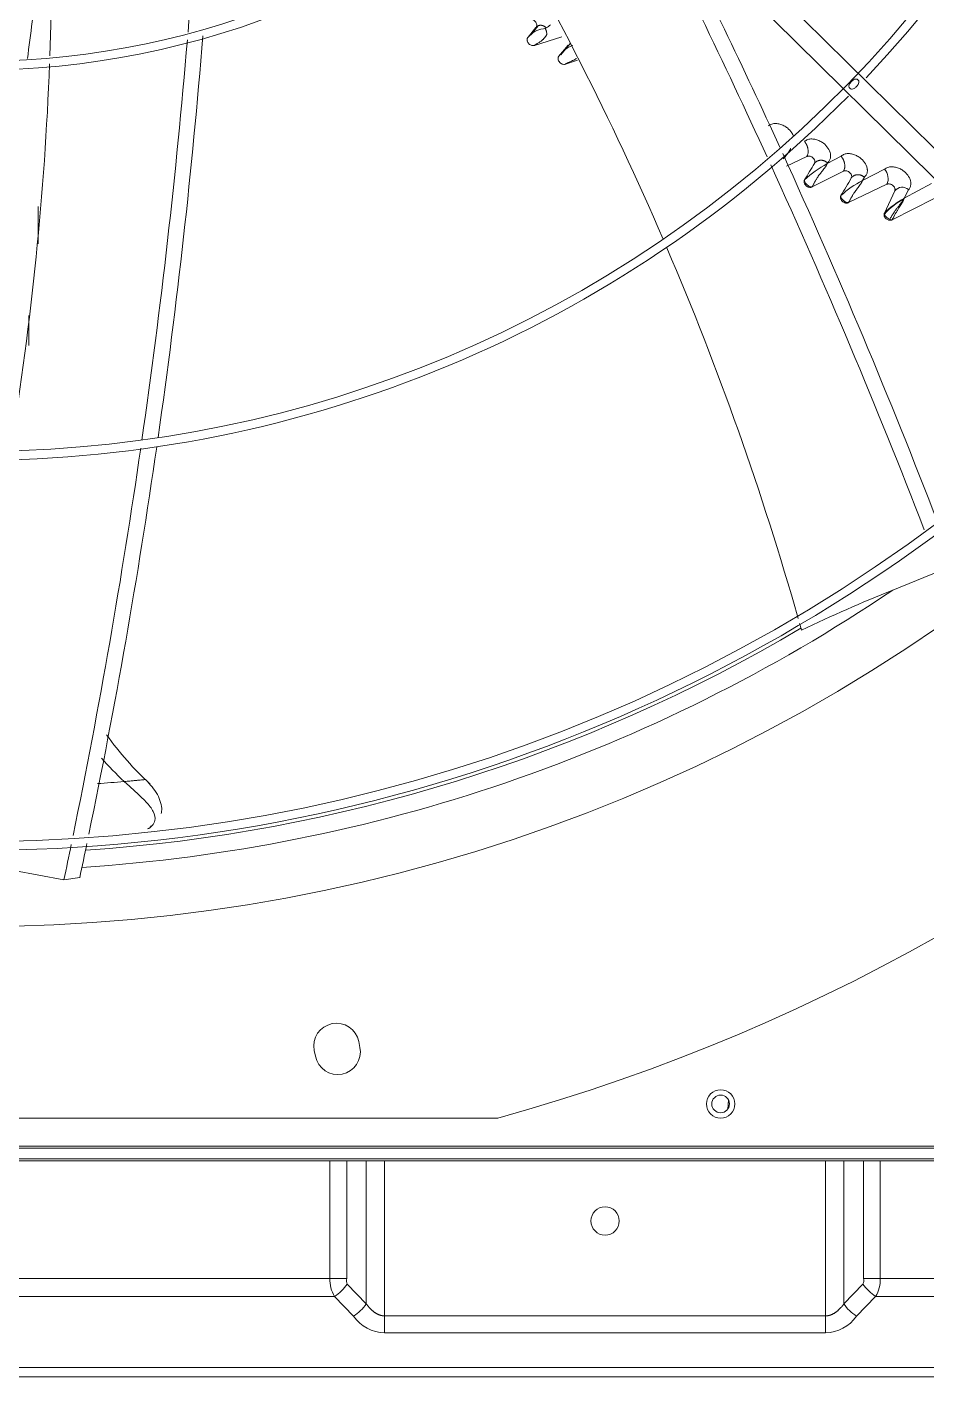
# Model space of a CAD drawing. Header units: millimetres. Extents: x 113490 to 142599, y -20467 to 115.
# Drawn here: x 132501.6 to 132755.1, y -11964.5 to -11583.8 of the extents above; entities that cross this region are included whole.
import ezdxf

# ---------------------------------------------------------------- set-up
doc = ezdxf.new("R2010")
doc.units = ezdxf.units.MM
doc.layers.add('DV3_0', color=7, linetype='Continuous')

msp = doc.modelspace()

# ---------------------------------------------------------------- linework, layer by layer
at = {"layer": 'DV3_0', "color": 7, "linetype": 'Continuous', "lineweight": 15}
for p, q in [((132814.33, -11674.11), (132505.04, -11369.11)), ((132501.48, -11374.03), (132810.15, -11678.41)), ((132642.91, -11586.69), (132645.16, -11583.99)), ((132645.83, -11583.41), (132643.99, -11585.6)), ((132647.73, -11584.26), (132648.05, -11584.04)), ((132642.91, -11586.69), (132644.25, -11585.41)), ((132652.4, -11586.62), (132644.7, -11589.02)), ((132647.29, -11584.3), (132647.73, -11584.26)), ((132648.08, -11584.96), (132648.16, -11585.24)), ((132651.62, -11592), (132654.23, -11588.9)), ((132654.89, -11588.35), (132652.12, -11591.61)), ((132656.82, -11593.16), (132653.45, -11594.3)), ((132721.55, -11620.32), (132715.83, -11623.06)), ((132731.19, -11620.23), (132727.24, -11622.34)), ((132727.24, -11622.34), (132727.37, -11622.14)), ((132731.89, -11624.44), (132723.03, -11628.89)), ((132743.44, -11623.91), (132737.21, -11627.07)), ((132744.11, -11628.16), (132733.3, -11633.34)), ((132737.21, -11627.07), (132737.76, -11626.19)), ((132756.68, -11627.95), (132748.94, -11632.12)), ((132748.94, -11632.12), (132750.2, -11629.68)), ((132743.4, -11636.28), (132746.33, -11630.01)), ((132757.4, -11632.14), (132745.61, -11638.17)), ((132745.78, -11742.58), (132759.12, -11737.2)), ((132497.89, -11821.62), (132512.03, -11824.31)), ((132512.03, -11824.31), (132516.49, -11823.68)), ((132582.63, -11872.38), (132582.96, -11874.04)), ((132595.52, -11871.55), (132595.19, -11869.88)), ((132699.45, -11886.34), (132699.25, -11888.97)), ((132634.41, -11891.49), (132340.06, -11891.49)), ((132984.58, -11899.99), (131990.67, -11899.99)), ((132984.58, -11902.99), (131990.67, -11902.99)), ((132387.46, -11903.49), (132587.02, -11903.49)), ((132591.79, -11903.49), (132587.02, -11903.49)), ((132591.79, -11903.49), (132597.31, -11903.49)), ((132602.48, -11903.49), (132597.31, -11903.49)), ((132726.8, -11903.49), (132602.48, -11903.49)), ((132731.96, -11903.49), (132726.8, -11903.49)), ((132731.96, -11903.49), (132737.49, -11903.49)), ((132742.26, -11903.49), (132737.49, -11903.49)), ((132742.26, -11903.49), (132827.02, -11903.49)), ((131929.62, -11964.49), (133044.86, -11964.49))]:
    msp.add_line(p, q, dxfattribs=at)
at = {"layer": 'DV3_0', "color": 7, "linetype": 'Continuous', "lineweight": 20}
for p, q in [((132504.74, -11644.97), (132504.74, -11634.44)), ((132502.12, -11673.61), (132502.12, -11665.2)), ((132997.84, -11899.39), (131977.6, -11899.39)), ((132587.02, -11936.74), (132587.02, -11903.49)), ((132591.79, -11936.74), (132591.79, -11903.49)), ((132597.31, -11903.49), (132597.31, -11943.87)), ((132602.48, -11903.49), (132602.48, -11947.25)), ((132726.8, -11903.49), (132726.8, -11947.25)), ((132731.96, -11903.49), (132731.96, -11943.87)), ((132737.49, -11903.49), (132737.49, -11936.74)), ((132742.26, -11903.49), (132742.26, -11936.74)), ((132587.02, -11936.74), (132387.46, -11936.74)), ((132591.79, -11936.74), (132587.02, -11936.74)), ((132737.49, -11936.74), (132742.26, -11936.74)), ((132827.02, -11936.74), (132742.26, -11936.74)), ((132588.35, -11941.77), (132386.13, -11941.77)), ((132593.73, -11947.36), (132588.35, -11941.77)), ((132597.31, -11943.87), (132591.93, -11938.28)), ((132737.35, -11938.28), (132731.96, -11943.87)), ((132740.93, -11941.77), (132735.54, -11947.36)), ((132828.35, -11941.77), (132740.93, -11941.77)), ((132726.8, -11947.25), (132602.48, -11947.25)), ((132602.48, -11947.25), (132602.48, -11952.04)), ((132726.8, -11947.25), (132726.8, -11952.04)), ((132726.8, -11952.04), (132602.48, -11952.04)), ((131929.62, -11961.85), (133044.86, -11961.85))]:
    msp.add_line(p, q, dxfattribs=at)
at = {"layer": 'DV3_0', "color": 7, "linetype": 'Continuous', "lineweight": 15}
for centre, radius in [((132697.23, -11887.49), 4), ((132697.23, -11887.49), 2.5), ((132664.64, -11920.49), 4)]:
    msp.add_circle(centre, radius, dxfattribs=at)
for centre, radius, start, end in [((132487.24, -11359.99), 343.5, 315.6512, 45.622), ((132487.24, -11359.99), 346, 316.5062, 45.3204), ((130632.17, -11426.96), 1921.39, 355.27432, 358.30683), ((131636.37, -11560.89), 872.25, 357.96174, 4.0905), ((132487.24, -11359.99), 551.5, 285.4775, 344.5225), ((132487.24, -11359.99), 233.5, 225.7814, 315.7154), ((132487.24, -11359.99), 236, 270, 315.2644), ((130962.86, -12419.24), 1921.39, 24.56568, 27.16861), ((131880.06, -11989.01), 872.25, 23.32871, 30.53654), ((131040.13, -12384.07), 1840.9, 24.60001, 26.89057), ((132645.15, -11578.99), 5.82, 299.8593, 314.3251), ((130632.17, -11426.96), 1921.39, 351.8208, 355.20802), ((130716.2, -11439.15), 1840.9, 351.86875, 355.41631), ((132647.96, -11590.87), 6.6, 95.7956, 124.1612), ((132642.27, -11586.53), 6.03, 7.0938, 12.3213), ((132660.7, -11599.19), 11.58, 133.2213, 141.6416), ((132657.24, -11594.81), 6.04, 106.4811, 137.7838), ((131636.37, -11560.89), 872.25, 350.63739, 357.81353), ((132487.24, -11359.99), 343.5, 225.9212, 315.6512), ((132487.24, -11359.99), 346, 270, 315.3179), ((131040.13, -12384.07), 1840.9, 21.02717, 24.54064), ((130962.86, -12419.24), 1921.39, 21.16348, 24.49317), ((129834.59, -9865.68), 3381.22, 328.6085, 328.70007), ((132743.48, -11651.66), 33.52, 118.9878, 132.3769), ((132740.56, -11626.55), 3.91, 335.5813, 42.3867), ((129321.29, -9634.07), 3951.76, 329.64096, 329.72446), ((132750.89, -11652.79), 29.13, 118.0017, 132.6106), ((132748.42, -11631.68), 2.68, 48.4997, 141.4403), ((132764.02, -11656.75), 28.87, 121.4706, 135.595), ((132760.89, -11653.83), 24.77, 118.8187, 134.9058), ((131880.06, -11989.01), 872.25, 15.864, 23.15375), ((132487.24, -11359.99), 453.5, 225.9915, 315.56), ((132487.24, -11359.99), 456, 270, 315.5611), ((130632.17, -11426.96), 1921.39, 348.44556, 351.75301), ((130716.2, -11439.15), 1840.9, 348.33271, 351.78205), ((132487.24, -11359.99), 477.5, 226.9802, 313.0198), ((132896.95, -12120.93), 407.44, 111.7801, 115.7369), ((132487.24, -11359.99), 457, 273.8842, 300.5991), ((131880.06, -11989.01), 872.25, 15.63642, 15.76533), ((132594.99, -11733.14), 86.91, 215.3254, 227.5701), ((132575.72, -11746.22), 68.66, 227.1697, 227.3633), ((132534.19, -11806.54), 3.66, 293.0102, 343.8905), ((132535.71, -11810.12), 0.228, 113.42, 121.4287), ((132535.57, -11808.9), 1.01, 272.8523, 351.7231), ((130632.17, -11426.96), 1921.39, 348.06491, 348.36936), ((130716.2, -11439.15), 1840.9, 347.94302, 348.25074), ((132588.91, -11871.13), 6.4, 11.25, 191.25), ((132589.24, -11872.79), 6.4, 191.25, 11.25)]:
    msp.add_arc(centre, radius, start, end, dxfattribs=at)
at = {"layer": 'DV3_0', "color": 7, "linetype": 'Continuous', "lineweight": 20}
for centre, radius, start, end in [((132743.86, -11636.43), 0.488, 162.8059, 194.1766), ((132745.81, -11635.59), 2.6, 201.5728, 250.1568), ((132745.51, -11636.83), 1.34, 244.2828, 274.1581), ((132487.24, -11359.99), 461.75, 273.7025, 304.0494), ((132490.53, -11347.24), 450.99, 273.9356, 274.8998), ((132596.35, -11936.97), 9.33, 178.573, 210.9695), ((132593.58, -11937.36), 1.89, 160.9993, 209.2458), ((132735.7, -11937.36), 1.89, 330.7536, 19.0013), ((132732.93, -11936.97), 9.33, 329.0299, 1.4276), ((132602.73, -11941.05), 10.99, 215.0741, 268.685), ((132726.55, -11941.05), 10.99, 271.315, 324.9259)]:
    msp.add_arc(centre, radius, start, end, dxfattribs=at)
at = {"layer": 'DV3_0', "color": 7, "linetype": 'Continuous', "lineweight": 15}
for centre, major_axis, start_param, end_param in [((132588.35, -11938.28), (4.49, 4.33), 4.313983, 5.138233), ((132740.93, -11938.28), (-4.49, 4.33), 1.144952, 1.969202), ((132593.73, -11943.87), (4.49, 4.33), 4.313983, 5.138233), ((132735.54, -11943.87), (-4.49, 4.33), 1.144952, 1.969202)]:
    msp.add_ellipse(centre, major_axis=major_axis, ratio=0.436952, start_param=start_param, end_param=end_param, dxfattribs=at)
for points in [[(132504.37, -11571.79), (132503.53, -11578.84), (132502.65, -11585.82), (132501.75, -11592.73)], [(132522.67, -11789.99), (132524.64, -11792.27), (132526.76, -11794.47), (132529.05, -11796.58)]]:
    msp.add_open_spline(points, degree=3, dxfattribs=at)
for points, knots in [([(132645.16, -11583.99), (132645.2, -11583.94), (132645.28, -11583.83), (132645.38, -11583.56), (132645.4, -11583.17), (132645.25, -11582.68), (132644.94, -11582.23), (132644.54, -11581.89), (132644.12, -11581.69), (132643.73, -11581.61), (132643.51, -11581.65), (132643.39, -11581.67)], [0, 0, 0, 0, 0.063283, 0.127256, 0.262205, 0.403365, 0.547464, 0.685255, 0.802003, 0.901714, 1, 1, 1, 1]), ([(132648.05, -11584.04), (132648.02, -11584), (132647.94, -11583.94), (132647.83, -11583.84), (132647.72, -11583.76), (132647.6, -11583.68), (132647.48, -11583.61), (132647.36, -11583.55), (132647.24, -11583.49), (132647.11, -11583.44), (132646.98, -11583.4), (132646.86, -11583.37), (132646.73, -11583.34), (132646.61, -11583.33), (132646.48, -11583.32), (132646.36, -11583.32), (132646.24, -11583.33), (132646.12, -11583.35), (132646.01, -11583.38), (132645.89, -11583.41), (132645.79, -11583.46), (132645.68, -11583.51), (132645.58, -11583.57), (132645.49, -11583.64), (132645.39, -11583.71), (132645.31, -11583.8), (132645.23, -11583.89), (132645.18, -11583.96), (132645.16, -11583.99)], [0, 0, 0, 0, 0.03621, 0.072495, 0.108902, 0.145467, 0.182216, 0.219167, 0.256331, 0.293716, 0.331323, 0.369153, 0.407205, 0.445478, 0.483973, 0.522693, 0.561636, 0.600792, 0.640147, 0.67968, 0.71937, 0.759195, 0.799133, 0.839164, 0.879274, 0.91945, 0.959691, 1, 1, 1, 1]), ([(132644.7, -11589.02), (132644.68, -11589.03), (132644.62, -11589.04), (132644.53, -11589.06), (132644.44, -11589.07), (132644.32, -11589.07), (132644.17, -11589.06), (132643.9, -11589.01), (132643.54, -11588.86), (132643.2, -11588.58), (132642.97, -11588.3), (132642.83, -11588.06), (132642.73, -11587.8), (132642.68, -11587.55), (132642.67, -11587.3), (132642.7, -11587.09), (132642.76, -11586.93), (132642.82, -11586.8), (132642.88, -11586.73), (132642.91, -11586.69)], [0, 0, 0, 0, 0.025371, 0.050418, 0.075272, 0.100071, 0.150307, 0.200106, 0.313519, 0.447791, 0.518992, 0.590238, 0.662103, 0.73375, 0.803187, 0.872217, 0.915879, 0.958261, 1, 1, 1, 1]), ([(132648.25, -11585.79), (132648.22, -11585.84), (132648.17, -11585.96), (132648.09, -11586.12), (132647.99, -11586.28), (132647.89, -11586.44), (132647.79, -11586.59), (132647.68, -11586.74), (132647.56, -11586.88), (132647.43, -11587.02), (132647.3, -11587.16), (132647.17, -11587.29), (132646.93, -11587.5), (132646.51, -11587.83), (132646, -11588.18), (132645.54, -11588.48), (132645.23, -11588.68), (132644.95, -11588.86), (132644.78, -11588.97), (132644.7, -11589.02)], [0, 0, 0, 0, 0.038099, 0.076092, 0.114011, 0.15189, 0.18976, 0.227653, 0.265602, 0.303639, 0.341797, 0.380111, 0.418614, 0.536921, 0.713888, 0.799533, 0.875717, 0.942505, 1, 1, 1, 1]), ([(132647.73, -11584.26), (132647.74, -11584.27), (132647.77, -11584.29), (132647.8, -11584.34), (132647.84, -11584.39), (132647.88, -11584.45), (132647.92, -11584.53), (132647.96, -11584.62), (132648, -11584.72), (132648.04, -11584.84), (132648.07, -11584.92), (132648.08, -11584.96)], [0, 0, 0, 0, 0.056011, 0.124486, 0.206339, 0.302119, 0.41219, 0.536813, 0.676201, 0.830538, 1, 1, 1, 1]), ([(132651.62, -11592), (132651.48, -11592.16), (132651.38, -11592.4), (132651.38, -11592.96), (132651.48, -11593.28), (132651.78, -11593.72), (132651.91, -11593.86), (132652.2, -11594.09), (132652.36, -11594.18), (132652.82, -11594.37), (132653.12, -11594.39), (132653.45, -11594.29)], [0, 0, 0, 0, 0.25, 0.25, 0.5, 0.5, 0.625, 0.625, 0.75, 0.75, 1, 1, 1, 1]), ([(132653.45, -11594.29), (132653.78, -11594.09), (132654.15, -11593.9), (132654.95, -11593.52), (132655.37, -11593.33), (132656, -11593.01), (132656.21, -11592.89), (132656.45, -11592.74), (132656.5, -11592.71), (132656.55, -11592.68)], [0, 0, 0, 0, 0.25, 0.25, 0.5, 0.5, 0.625, 0.625, 0.6538526, 0.6538526, 0.6538526, 0.6538526]), ([(132733.65, -11601.1), (132733.61, -11601.05), (132733.53, -11600.96), (132733.42, -11600.72), (132733.38, -11600.32), (132733.56, -11599.89), (132733.83, -11599.51), (132734.1, -11599.19), (132734.4, -11598.91), (132734.78, -11598.64), (132735.2, -11598.46), (132735.59, -11598.48), (132735.83, -11598.6), (132735.92, -11598.67), (132735.96, -11598.71)], [0, 0, 0, 0, 0.040443, 0.081793, 0.180216, 0.319289, 0.407802, 0.503208, 0.598506, 0.68594, 0.822069, 0.918689, 0.959722, 1, 1, 1, 1]), ([(132735.96, -11598.71), (132736, -11598.76), (132736.08, -11598.85), (132736.2, -11599.09), (132736.24, -11599.49), (132736.06, -11599.92), (132735.79, -11600.31), (132735.52, -11600.62), (132735.22, -11600.9), (132734.84, -11601.17), (132734.42, -11601.36), (132734.03, -11601.33), (132733.79, -11601.21), (132733.7, -11601.14), (132733.65, -11601.1)], [0, 0, 0, 0, 0.040471, 0.081926, 0.180876, 0.319892, 0.408079, 0.503208, 0.597701, 0.68481, 0.821378, 0.918632, 0.959731, 1, 1, 1, 1]), ([(132717.77, -11614.55), (132717.65, -11614.24), (132717.22, -11613.4), (132716.27, -11612.39), (132715.07, -11611.6), (132713.95, -11611.15), (132712.76, -11610.97), (132711.6, -11611.09), (132710.99, -11611.47), (132710.68, -11611.66)], [0.3184367, 0.3184367, 0.3184367, 0.3184367, 0.3985096, 0.5413232, 0.628849, 0.7196251, 0.8121213, 0.9052908, 1, 1, 1, 1]), ([(132716.99, -11618.04), (132716.97, -11618.09), (132716.93, -11618.19), (132716.86, -11618.35), (132716.78, -11618.5), (132716.69, -11618.66), (132716.53, -11618.92), (132716.25, -11619.31), (132715.84, -11619.83), (132715.43, -11620.33), (132715.1, -11620.72), (132714.93, -11620.93), (132714.88, -11621)], [0.0000242, 0.0000242, 0.0000242, 0.0000242, 0.0223392, 0.0454389, 0.0693317, 0.0940459, 0.1196058, 0.1909934, 0.2852171, 0.3759865, 0.4428982, 0.4761984, 0.4761984, 0.4761984, 0.4761984]), ([(132727.37, -11622.14), (132727.49, -11622.02), (132727.72, -11621.8), (132727.97, -11621.4), (132728.13, -11621), (132728.22, -11620.62), (132728.25, -11620.25), (132728.24, -11619.92), (132728.14, -11619.14), (132727.62, -11617.9), (132726.44, -11616.68), (132725.23, -11615.92), (132724.11, -11615.49), (132722.93, -11615.33), (132721.77, -11615.47), (132721.17, -11615.86), (132720.87, -11616.06)], [0, 0, 0, 0, 0.045484, 0.087511, 0.126239, 0.161752, 0.193995, 0.22288, 0.248302, 0.398303, 0.542361, 0.628866, 0.719082, 0.81149, 0.90479, 1, 1, 1, 1]), ([(132720.87, -11616.06), (132720.91, -11616.11), (132720.98, -11616.19), (132721.08, -11616.33), (132721.16, -11616.46), (132721.25, -11616.59), (132721.32, -11616.71), (132721.38, -11616.83), (132721.44, -11616.95), (132721.5, -11617.06), (132721.55, -11617.17), (132721.59, -11617.27), (132721.62, -11617.36), (132721.66, -11617.45), (132721.69, -11617.54), (132721.71, -11617.61), (132721.73, -11617.68), (132721.75, -11617.75), (132721.76, -11617.81), (132721.78, -11617.86), (132721.79, -11617.9), (132721.8, -11617.94), (132721.8, -11617.97), (132721.81, -11617.99), (132721.84, -11618.15), (132721.89, -11618.44), (132721.92, -11618.84), (132721.9, -11619.2), (132721.85, -11619.53), (132721.77, -11619.83), (132721.67, -11620.09), (132721.59, -11620.24), (132721.55, -11620.32)], [0, 0, 0, 0, 0.034344, 0.067168, 0.098516, 0.128424, 0.156915, 0.184012, 0.209726, 0.234069, 0.257047, 0.278666, 0.298927, 0.317831, 0.335378, 0.351567, 0.366395, 0.37986, 0.391959, 0.402687, 0.412043, 0.420021, 0.42662, 0.431837, 0.435668, 0.528079, 0.616208, 0.700323, 0.780585, 0.857152, 0.930213, 1, 1, 1, 1]), ([(132723.7, -11622.28), (132723.73, -11622.22), (132723.79, -11622.11), (132723.84, -11621.84), (132723.8, -11621.46), (132723.56, -11621), (132723.17, -11620.6), (132722.7, -11620.33), (132722.25, -11620.21), (132721.92, -11620.21), (132721.7, -11620.26), (132721.6, -11620.3), (132721.55, -11620.32)], [0, 0, 0, 0, 0.060979, 0.122856, 0.254546, 0.396945, 0.545585, 0.68882, 0.805931, 0.904784, 0.952657, 1, 1, 1, 1]), ([(132727.37, -11622.14), (132727.33, -11622.11), (132727.26, -11622.04), (132727.14, -11621.95), (132727.02, -11621.87), (132726.9, -11621.79), (132726.78, -11621.71), (132726.65, -11621.65), (132726.52, -11621.59), (132726.39, -11621.54), (132726.26, -11621.49), (132726.12, -11621.46), (132725.99, -11621.43), (132725.85, -11621.4), (132725.72, -11621.39), (132725.59, -11621.38), (132725.45, -11621.38), (132725.32, -11621.38), (132725.19, -11621.4), (132725.07, -11621.42), (132724.94, -11621.44), (132724.82, -11621.48), (132724.7, -11621.52), (132724.58, -11621.57), (132724.46, -11621.62), (132724.35, -11621.68), (132724.25, -11621.75), (132724.14, -11621.82), (132724.05, -11621.9), (132723.95, -11621.99), (132723.86, -11622.08), (132723.78, -11622.18), (132723.73, -11622.25), (132723.7, -11622.28)], [0, 0, 0, 0, 0.030291, 0.06056, 0.090853, 0.121211, 0.151668, 0.182249, 0.212976, 0.243865, 0.274927, 0.306171, 0.337603, 0.369226, 0.401044, 0.43306, 0.465274, 0.49769, 0.530307, 0.563117, 0.596108, 0.629266, 0.662573, 0.696012, 0.729564, 0.76321, 0.796931, 0.830709, 0.864529, 0.898377, 0.932243, 0.966118, 1, 1, 1, 1]), ([(132737.76, -11626.19), (132737.88, -11626.07), (132738.11, -11625.84), (132738.36, -11625.44), (132738.51, -11625.04), (132738.59, -11624.66), (132738.62, -11624.3), (132738.6, -11623.97), (132738.49, -11623.19), (132737.94, -11621.95), (132736.73, -11620.76), (132735.52, -11620.02), (132734.41, -11619.61), (132733.23, -11619.46), (132732.07, -11619.62), (132731.49, -11620.03), (132731.19, -11620.23)], [0, 0, 0, 0, 0.045632, 0.087718, 0.126426, 0.161832, 0.193872, 0.222444, 0.247427, 0.398097, 0.543438, 0.628642, 0.718208, 0.8105, 0.904084, 1, 1, 1, 1]), ([(132731.19, -11620.23), (132731.23, -11620.28), (132731.3, -11620.36), (132731.4, -11620.5), (132731.49, -11620.63), (132731.57, -11620.76), (132731.65, -11620.88), (132731.72, -11621), (132731.78, -11621.12), (132731.83, -11621.23), (132731.88, -11621.34), (132731.92, -11621.44), (132731.96, -11621.53), (132731.99, -11621.62), (132732.02, -11621.7), (132732.04, -11621.77), (132732.06, -11621.84), (132732.08, -11621.9), (132732.1, -11621.95), (132732.11, -11622), (132732.12, -11622.04), (132732.13, -11622.08), (132732.13, -11622.1), (132732.17, -11622.27), (132732.22, -11622.56), (132732.25, -11622.96), (132732.24, -11623.32), (132732.19, -11623.66), (132732.11, -11623.95), (132732.01, -11624.21), (132731.93, -11624.37), (132731.89, -11624.44)], [0, 0, 0, 0, 0.034913, 0.068221, 0.099975, 0.130214, 0.158967, 0.186255, 0.212093, 0.236491, 0.259457, 0.280995, 0.301106, 0.31979, 0.337046, 0.352872, 0.367264, 0.38022, 0.391735, 0.401805, 0.410427, 0.417596, 0.42331, 0.427565, 0.521414, 0.610902, 0.696294, 0.777739, 0.855376, 0.929387, 1, 1, 1, 1]), ([(132727.24, -11622.34), (132727.22, -11622.39), (132727.18, -11622.49), (132727.12, -11622.64), (132727.04, -11622.79), (132726.96, -11622.95), (132726.8, -11623.21), (132726.54, -11623.6), (132726.15, -11624.12), (132725.74, -11624.62), (132725.42, -11625.03), (132725.1, -11625.43), (132724.78, -11625.86), (132724.47, -11626.31), (132724.23, -11626.69), (132724.04, -11627), (132723.87, -11627.3), (132723.71, -11627.6), (132723.56, -11627.89), (132723.42, -11628.17), (132723.29, -11628.43), (132723.16, -11628.68), (132723.07, -11628.82), (132723.03, -11628.89)], [0, 0, 0, 0, 0.022116, 0.044979, 0.068622, 0.093072, 0.118353, 0.189051, 0.281999, 0.373022, 0.439614, 0.481491, 0.564848, 0.63761, 0.682237, 0.724973, 0.76612, 0.806014, 0.845018, 0.883516, 0.921909, 0.9606, 1, 1, 1, 1]), ([(132734.07, -11626.38), (132734.1, -11626.32), (132734.16, -11626.21), (132734.2, -11625.93), (132734.15, -11625.55), (132733.91, -11625.09), (132733.5, -11624.7), (132733.03, -11624.44), (132732.58, -11624.33), (132732.26, -11624.33), (132732.04, -11624.38), (132731.94, -11624.42), (132731.89, -11624.44)], [0, 0, 0, 0, 0.060903, 0.122655, 0.25432, 0.397066, 0.546321, 0.689979, 0.806929, 0.905328, 0.952911, 1, 1, 1, 1]), ([(132737.76, -11626.19), (132737.73, -11626.16), (132737.65, -11626.1), (132737.54, -11626.01), (132737.42, -11625.92), (132737.29, -11625.84), (132737.17, -11625.77), (132737.04, -11625.71), (132736.91, -11625.65), (132736.78, -11625.6), (132736.64, -11625.56), (132736.51, -11625.52), (132736.38, -11625.5), (132736.24, -11625.47), (132736.11, -11625.46), (132735.97, -11625.45), (132735.84, -11625.45), (132735.71, -11625.46), (132735.58, -11625.47), (132735.45, -11625.5), (132735.32, -11625.53), (132735.2, -11625.56), (132735.08, -11625.6), (132734.96, -11625.65), (132734.84, -11625.71), (132734.73, -11625.77), (132734.62, -11625.84), (132734.52, -11625.92), (132734.42, -11626), (132734.32, -11626.08), (132734.23, -11626.18), (132734.15, -11626.27), (132734.1, -11626.34), (132734.07, -11626.38)], [0, 0, 0, 0, 0.030121, 0.060224, 0.090357, 0.120564, 0.150876, 0.181322, 0.211924, 0.242699, 0.273659, 0.304813, 0.336169, 0.367731, 0.399502, 0.431485, 0.463683, 0.496098, 0.528729, 0.561568, 0.594602, 0.627818, 0.661197, 0.694722, 0.728373, 0.76213, 0.795975, 0.829888, 0.863855, 0.897859, 0.93189, 0.965938, 1, 1, 1, 1]), ([(132750.2, -11629.68), (132750.3, -11629.56), (132750.49, -11629.33), (132750.69, -11628.94), (132750.81, -11628.56), (132750.87, -11628.18), (132750.88, -11627.82), (132750.84, -11627.48), (132750.69, -11626.71), (132750.08, -11625.51), (132748.86, -11624.38), (132747.66, -11623.69), (132746.57, -11623.31), (132745.43, -11623.18), (132744.31, -11623.34), (132743.73, -11623.72), (132743.44, -11623.91)], [0, 0, 0, 0, 0.042988, 0.083321, 0.121126, 0.156486, 0.189349, 0.219635, 0.247246, 0.398049, 0.54578, 0.630422, 0.719507, 0.811377, 0.904576, 1, 1, 1, 1]), ([(132723.03, -11628.89), (132723, -11628.91), (132722.96, -11628.93), (132722.88, -11628.96), (132722.79, -11628.98), (132722.68, -11629.01), (132722.53, -11629.03), (132722.34, -11629.02), (132722.14, -11628.99), (132721.82, -11628.9), (132721.5, -11628.72), (132721.22, -11628.47), (132721.04, -11628.25), (132720.89, -11628.02), (132720.8, -11627.77), (132720.75, -11627.53), (132720.75, -11627.32), (132720.78, -11627.15), (132720.82, -11627.02), (132720.87, -11626.94), (132720.89, -11626.9)], [0, 0, 0, 0, 0.023685, 0.047466, 0.071475, 0.09584, 0.144223, 0.193094, 0.248324, 0.304393, 0.444759, 0.517414, 0.59071, 0.664382, 0.736891, 0.805398, 0.873372, 0.916416, 0.958401, 1, 1, 1, 1]), ([(132723.03, -11628.89), (132722.85, -11628.93), (132722.6, -11628.88), (132722.04, -11628.64), (132721.74, -11628.45), (132721.24, -11628), (132721.04, -11627.74), (132720.82, -11627.26), (132720.8, -11627.05), (132720.89, -11626.9)], [0, 0, 0, 0, 0.25, 0.25, 0.5, 0.5, 0.75, 0.75, 1, 1, 1, 1]), ([(132737.21, -11627.07), (132737.19, -11627.11), (132737.16, -11627.21), (132737.1, -11627.35), (132737.04, -11627.5), (132736.96, -11627.65), (132736.83, -11627.9), (132736.59, -11628.27), (132736.24, -11628.76), (132735.87, -11629.25), (132735.57, -11629.63), (132735.29, -11630.01), (132734.99, -11630.42), (132734.69, -11630.85), (132734.46, -11631.22), (132734.28, -11631.52), (132734.12, -11631.81), (132733.96, -11632.1), (132733.82, -11632.37), (132733.68, -11632.64), (132733.55, -11632.89), (132733.42, -11633.13), (132733.34, -11633.27), (132733.3, -11633.34)], [0, 0, 0, 0, 0.021768, 0.044278, 0.067562, 0.091644, 0.116549, 0.185919, 0.276389, 0.3673, 0.432608, 0.471944, 0.555436, 0.628427, 0.674056, 0.717868, 0.760141, 0.801183, 0.841323, 0.88091, 0.920305, 0.959878, 1, 1, 1, 1]), ([(132746.33, -11630.01), (132746.34, -11629.98), (132746.36, -11629.93), (132746.39, -11629.84), (132746.4, -11629.74), (132746.41, -11629.61), (132746.39, -11629.43), (132746.33, -11629.21), (132746.22, -11628.99), (132746.02, -11628.7), (132745.68, -11628.39), (132745.22, -11628.15), (132744.84, -11628.06), (132744.58, -11628.05), (132744.41, -11628.07), (132744.25, -11628.1), (132744.16, -11628.14), (132744.11, -11628.16)], [0, 0, 0, 0, 0.030358, 0.060715, 0.091326, 0.122441, 0.187897, 0.254659, 0.325793, 0.39806, 0.547495, 0.691544, 0.808778, 0.858283, 0.907076, 0.953825, 1, 1, 1, 1]), ([(132733.3, -11633.34), (132733.27, -11633.35), (132733.22, -11633.37), (132733.15, -11633.4), (132733.07, -11633.42), (132732.96, -11633.45), (132732.81, -11633.46), (132732.62, -11633.46), (132732.42, -11633.43), (132732.1, -11633.33), (132731.78, -11633.16), (132731.5, -11632.91), (132731.32, -11632.7), (132731.18, -11632.46), (132731.08, -11632.22), (132731.03, -11631.98), (132731.03, -11631.77), (132731.06, -11631.6), (132731.1, -11631.47), (132731.14, -11631.39), (132731.16, -11631.35)], [0, 0, 0, 0, 0.023103, 0.046302, 0.069715, 0.09346, 0.141592, 0.19023, 0.245942, 0.302454, 0.444237, 0.517183, 0.590708, 0.664499, 0.737116, 0.805641, 0.873604, 0.916607, 0.95852, 1, 1, 1, 1]), ([(132733.3, -11633.34), (132733.12, -11633.36), (132732.87, -11633.31), (132732.32, -11633.07), (132732.03, -11632.87), (132731.53, -11632.43), (132731.33, -11632.18), (132731.1, -11631.71), (132731.08, -11631.5), (132731.16, -11631.35)], [0, 0, 0, 0, 0.25, 0.25, 0.5, 0.5, 0.75, 0.75, 1, 1, 1, 1]), ([(132744.93, -11638.04), (132745, -11637.91), (132745.16, -11637.64), (132745.5, -11637.06), (132745.95, -11636.35), (132746.49, -11635.57), (132747.04, -11634.84), (132747.57, -11634.14), (132748.09, -11633.46), (132748.56, -11632.78), (132748.83, -11632.34), (132748.94, -11632.12)], [0, 0, 0, 0, 0.062498, 0.125001, 0.250008, 0.375015, 0.500021, 0.625028, 0.750035, 0.875041, 1, 1, 1, 1]), ([(132748.94, -11632.12), (132748.93, -11632.17), (132748.91, -11632.26), (132748.86, -11632.41), (132748.81, -11632.56), (132748.74, -11632.73), (132748.65, -11632.9), (132748.56, -11633.09), (132748.46, -11633.29), (132748.34, -11633.5), (132748.14, -11633.83), (132747.9, -11634.21), (132747.66, -11634.58), (132747.45, -11634.89), (132747.27, -11635.18), (132747.07, -11635.5), (132746.8, -11635.95), (132746.48, -11636.51), (132746.19, -11637.07), (132745.99, -11637.46), (132745.86, -11637.71), (132745.73, -11637.95), (132745.65, -11638.1), (132745.61, -11638.17)], [0, 0, 0, 0, 0.021725, 0.045279, 0.070709, 0.098055, 0.127351, 0.158627, 0.191912, 0.227228, 0.264599, 0.358633, 0.42228, 0.454975, 0.512767, 0.565816, 0.614185, 0.725877, 0.827463, 0.870174, 0.912916, 0.956066, 1, 1, 1, 1]), ([(132745.61, -11638.17), (132745.58, -11638.18), (132745.54, -11638.2), (132745.46, -11638.23), (132745.38, -11638.26), (132745.27, -11638.28), (132745.13, -11638.3), (132744.95, -11638.31), (132744.75, -11638.28), (132744.44, -11638.21), (132744.12, -11638.05), (132743.83, -11637.82), (132743.64, -11637.62), (132743.49, -11637.39), (132743.38, -11637.15), (132743.31, -11636.91), (132743.3, -11636.71), (132743.31, -11636.54), (132743.34, -11636.41), (132743.38, -11636.32), (132743.4, -11636.28)], [0, 0, 0, 0, 0.023076, 0.046315, 0.069833, 0.093744, 0.141136, 0.189036, 0.244037, 0.299791, 0.441115, 0.514551, 0.588572, 0.66295, 0.736219, 0.805448, 0.874103, 0.916828, 0.958588, 1, 1, 1, 1]), ([(132535.08, -11796.03), (132535.08, -11796.03), (132535.07, -11796.03), (132534.97, -11796.03), (132534.69, -11796.05), (132534.16, -11796.1), (132533.6, -11796.16), (132532.83, -11796.23), (132531.89, -11796.32), (132530.68, -11796.43), (132529.64, -11796.52), (132529.05, -11796.58)], [0.4353687, 0.4353687, 0.4353687, 0.4353687, 0.4372935, 0.4998211, 0.6248762, 0.6874038, 0.7499313, 0.8124589, 0.8749865, 0.937514, 1, 1, 1, 1]), ([(132537.71, -11807.55), (132537.87, -11806.78), (132537.69, -11805.94), (132536.77, -11804.16), (132536.04, -11803.23), (132534.29, -11801.35), (132533.27, -11800.39), (132531.21, -11798.52), (132530.16, -11797.6), (132529.22, -11796.73)], [0, 0, 0, 0, 0.25, 0.25, 0.5, 0.5, 0.75, 0.75, 1, 1, 1, 1]), ([(132539.45, -11805.56), (132539.53, -11805.22), (132539.72, -11804.34), (132539.38, -11802.48), (132538.18, -11799.39), (132536.41, -11797.44), (132535.02, -11795.97)], [0, 0, 0, 0, 0.107288, 0.324774, 0.551743, 1, 1, 1, 1])]:
    msp.add_open_spline(points, degree=3, knots=knots, dxfattribs=at)
at = {"layer": 'DV3_0', "color": 7, "linetype": 'Continuous', "lineweight": 20}
for points, knots in [([(132602.48, -11947.25), (132602.43, -11947.25), (132602.33, -11947.25), (132602.19, -11947.24), (132602.04, -11947.23), (132601.89, -11947.21), (132601.75, -11947.19), (132601.6, -11947.16), (132601.45, -11947.13), (132601.3, -11947.09), (132601.15, -11947.04), (132601, -11946.99), (132600.85, -11946.93), (132600.7, -11946.87), (132600.54, -11946.8), (132600.38, -11946.72), (132600.22, -11946.63), (132600.06, -11946.54), (132599.9, -11946.44), (132599.73, -11946.33), (132599.56, -11946.21), (132599.39, -11946.09), (132599.22, -11945.95), (132599.04, -11945.8), (132598.86, -11945.64), (132598.68, -11945.47), (132598.49, -11945.28), (132598.3, -11945.09), (132598.11, -11944.88), (132597.91, -11944.65), (132597.71, -11944.41), (132597.51, -11944.15), (132597.38, -11943.97), (132597.31, -11943.87)], [0, 0, 0, 0, 0.024412, 0.048868, 0.073402, 0.098058, 0.122875, 0.147897, 0.173164, 0.198721, 0.224613, 0.250887, 0.277591, 0.304775, 0.332491, 0.360794, 0.389741, 0.419393, 0.449811, 0.481063, 0.513218, 0.54635, 0.580536, 0.615856, 0.652395, 0.690243, 0.729491, 0.770236, 0.812578, 0.856615, 0.902458, 0.950192, 1, 1, 1, 1]), ([(132731.96, -11943.87), (132731.9, -11943.97), (132731.76, -11944.15), (132731.56, -11944.41), (132731.37, -11944.65), (132731.17, -11944.88), (132730.98, -11945.09), (132730.79, -11945.28), (132730.6, -11945.47), (132730.42, -11945.64), (132730.24, -11945.8), (132730.06, -11945.95), (132729.89, -11946.09), (132729.72, -11946.21), (132729.55, -11946.33), (132729.38, -11946.44), (132729.22, -11946.54), (132729.06, -11946.63), (132728.9, -11946.72), (132728.74, -11946.8), (132728.58, -11946.87), (132728.43, -11946.93), (132728.28, -11946.99), (132728.12, -11947.04), (132727.97, -11947.09), (132727.83, -11947.13), (132727.68, -11947.16), (132727.53, -11947.19), (132727.38, -11947.21), (132727.24, -11947.23), (132727.09, -11947.24), (132726.95, -11947.25), (132726.85, -11947.25), (132726.8, -11947.25)], [0, 0, 0, 0, 0.049761, 0.097511, 0.143355, 0.187397, 0.229741, 0.27049, 0.309741, 0.347591, 0.384133, 0.419456, 0.453643, 0.486777, 0.518934, 0.550188, 0.580608, 0.610261, 0.63921, 0.667514, 0.695232, 0.722417, 0.749122, 0.775397, 0.801291, 0.826849, 0.852118, 0.87714, 0.901959, 0.926615, 0.951152, 0.975613, 1, 1, 1, 1])]:
    msp.add_open_spline(points, degree=3, knots=knots, dxfattribs=at)

doc.saveas('drawing.dxf')
